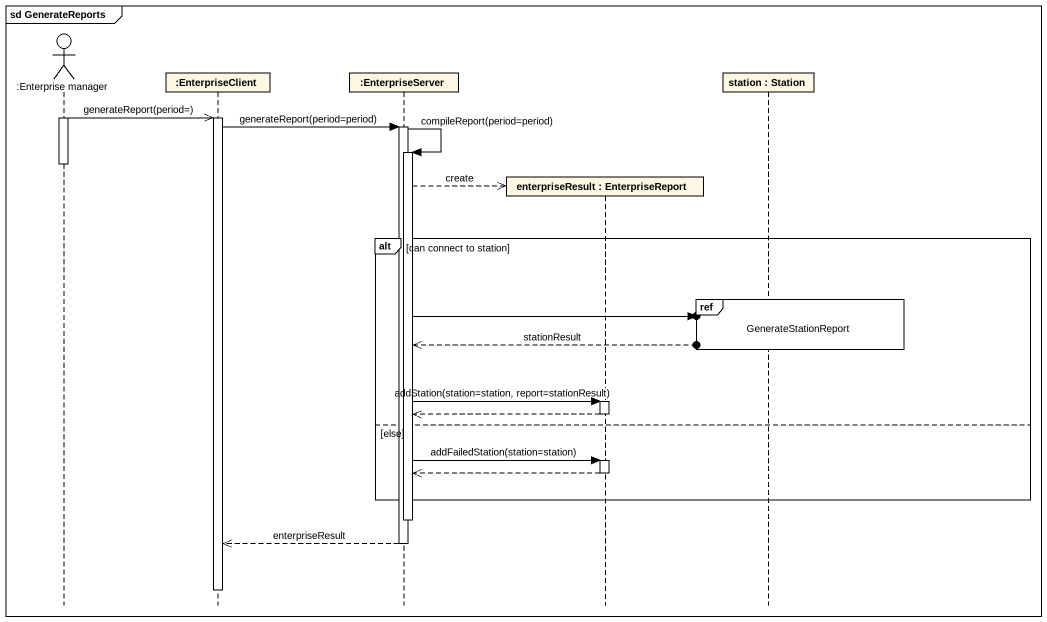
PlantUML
@startuml
mainframe sd GenerateReports
hide footbox
actor ":Enterprise manager" as Enterprise_manager
participant ":EnterpriseClient" as EnterpriseClient
participant ":EnterpriseServer" as EnterpriseServer
participant "enterpriseResult : EnterpriseReport" as enterpriseResult
participant "station : Station" as station

activate Enterprise_manager
Enterprise_manager ->> EnterpriseClient : generateReport(period=)
activate EnterpriseClient
EnterpriseClient -> EnterpriseServer : generateReport(period=period)
activate EnterpriseServer
EnterpriseServer -> EnterpriseServer : compileReport(period=period)
activate EnterpriseServer
deactivate Enterprise_manager
EnterpriseServer -->> enterpriseResult ** : create
alt can connect to station
  ref over station : GenerateStationReport
  EnterpriseServer ->o]
  EnterpriseServer <<--o] : stationResult
  EnterpriseServer -> enterpriseResult : addStation(station=station, report=stationResult)
  activate enterpriseResult
  enterpriseResult -->> EnterpriseServer
  deactivate enterpriseResult
else else
  EnterpriseServer -> enterpriseResult : addFailedStation(station=station)
  activate enterpriseResult
  enterpriseResult -->> EnterpriseServer
  deactivate enterpriseResult
end
deactivate EnterpriseServer
EnterpriseServer -->> EnterpriseClient : enterpriseResult
deactivate EnterpriseServer
deactivate EnterpriseClient
@enduml
